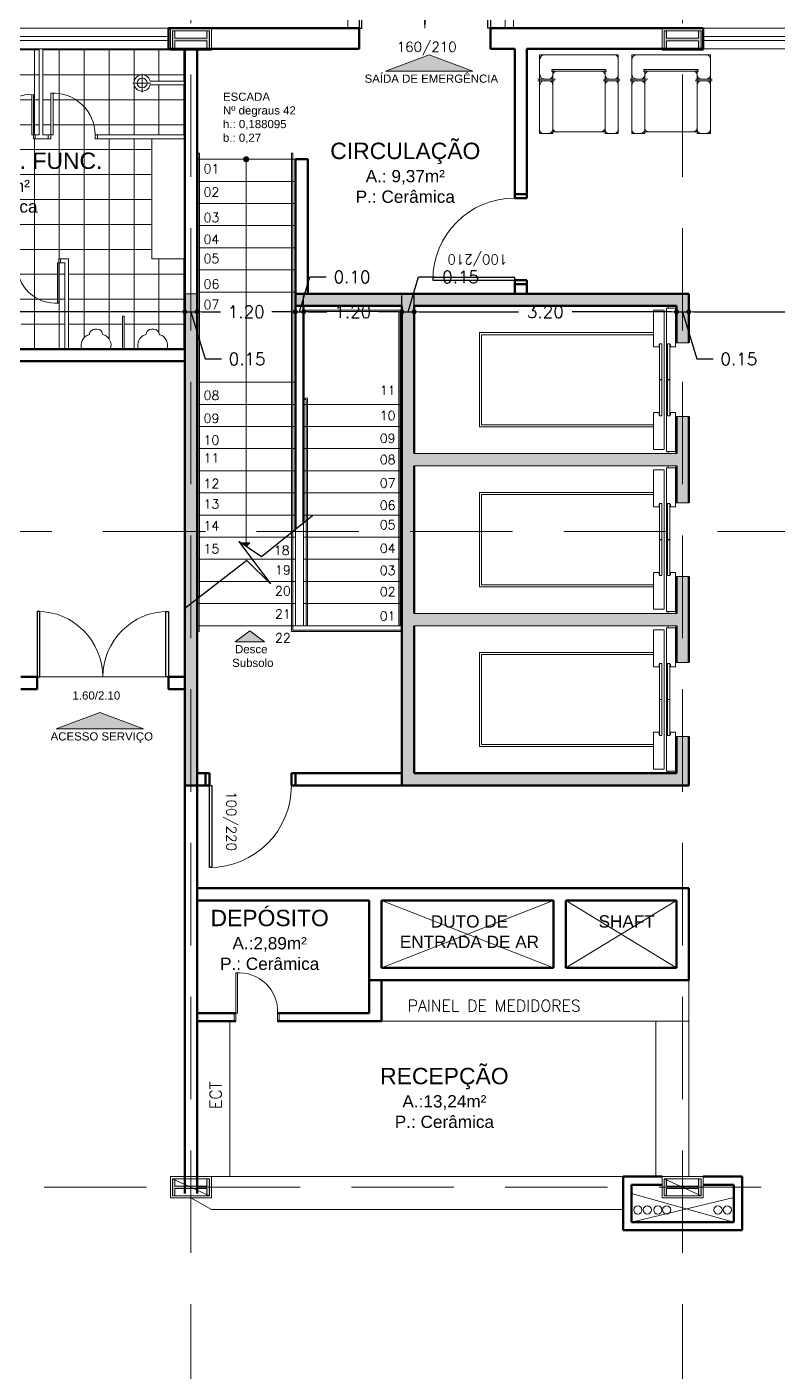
# Model space of a CAD drawing. Header units: millimetres. Extents: x 873 to 1072, y 159 to 369.
# Drawn here: x 937.28 to 946.45, y 314.07 to 330.48 of the extents above; entities that cross this region are included whole.
import ezdxf

# ---------------------------------------------------------------- set-up
doc = ezdxf.new("R2010")
doc.units = ezdxf.units.MM
doc.header["$LTSCALE"] = 10
doc.header["$PDMODE"] = 34
doc.linetypes.add('DASHDOT', pattern=[25.4, 12.7, -6.35, 0, -6.35])
doc.linetypes.add('DASHED2', pattern=[0.375, 0.25, -0.125])
doc.layers.get('0').update_dxf_attribs({"color": 90})
for name, color, linetype, lineweight in [('cinza 03', 252, 'Continuous', 13), ('COR1', 90, 'Continuous', 13), ('COR2', 90, 'Continuous', 9), ('COTA', 90, 'Continuous', 9), ('DIMS', 90, 'Continuous', 9), ('GESSO', 50, 'Continuous', 50), ('HID', 16, 'Continuous', 20), ('LIFTELE', 16, 'Continuous', 20), ('linha estutura', 252, 'Continuous', 13), ('MOB', 90, 'Continuous', 13), ('PAREDES', 50, 'Continuous', 50), ('PAREDES 2', 50, 'Continuous', 50), ('Pilares', 16, 'Continuous', 20), ('pn 02', 16, 'Continuous', 20), ('PN-01', 90, 'Continuous', 13), ('PN-03', 180, 'Continuous', 30), ('texto', 16, 'Continuous', 20), ('WALLS', 90, 'Continuous', 15)]:
    doc.layers.add(name, color=color, linetype=linetype, lineweight=lineweight)
doc.styles.get("Standard").update_dxf_attribs({"font": 'simplex.shx'})
doc.dimstyles.new('1-100', dxfattribs={"dimtxt": 0.15, "dimasz": 0.06, "dimexe": 0.2, "dimexo": 0.1, "dimgap": 0.1, "dimtad": 0, "dimzin": 0, "dimdsep": 46, "dimtxsty": 'Standard', "dimblk": 'DOT', "dimcen": 0.09, "dimclrd": 90, "dimclre": 90, "dimclrt": 16, "dimadec": 0, "dimazin": 0, "dimtfac": 1, "dimtofl": 0, "dimtmove": 0, "dimatfit": 3, "dimldrblk": 'DOT', "dimfxl": 0, "dimtolj": 1, "dimtzin": 0, "dimarcsym": 0})

# ---------------------------------------------------------------- blocks, each defined once
blk = doc.blocks.new('LIFTPLAN')
at = {"layer": 'LIFTELE', "color": 7, "linetype": 'Continuous'}
for p, q in [((-575, 0), (-575, 2125)), ((-575, 2125), (575, 2125)), ((-550, 0), (-550, 2100)), ((-550, 2100), (550, 2100)), ((550, 0), (550, 2100)), ((575, 0), (575, 2125)), ((-850, 0), (-400, 0)), ((-850, -130), (-850, 0)), ((-400, 0), (-400, -69)), ((400, 0), (850, 0)), ((400, -69), (400, 0)), ((850, 0), (850, -130)), ((875, -160), (-875, -160)), ((-875, -160), (-875, -269)), ((850, -130), (-850, -130)), ((-2, -75), (-439, -75)), ((-439, -75), (-439, -100)), ((-439, -100), (-2, -100)), ((-400, -69), (-432, -69)), ((-2, -100), (-2, -75)), ((2, -75), (439, -75)), ((2, -100), (2, -75)), ((439, -100), (2, -100)), ((432, -69), (400, -69)), ((439, -75), (439, -100)), ((875, -269), (875, -160)), ((-875, -180), (-900, -180)), ((-875, -269), (-400, -269)), ((-439, -170), (-2, -170)), ((-439, -200), (-439, -170)), ((-2, -200), (-439, -200)), ((-400, -206), (-432, -206)), ((-400, -269), (-400, -206)), ((-2, -170), (-2, -200)), ((439, -170), (2, -170)), ((2, -170), (2, -200)), ((2, -200), (439, -200)), ((400, -206), (400, -269)), ((432, -206), (400, -206)), ((400, -269), (875, -269)), ((439, -200), (439, -170)), ((900, -180), (875, -180))]:
    blk.add_line(p, q, dxfattribs=at)
blk = doc.blocks.new('MI')
at = {"layer": 'HID'}
blk.add_line((0, -0.172), (0, 0.172), dxfattribs=at)
for centre, radius, start, end in [((0.048, 0.049), 0.133, 17.8058, 111.0126), ((0.188, 0.094), 0.0154, 197.8058, 262.5009), ((0.178, 0.015), 0.0644, 358.8241, 82.5009), ((0.892, 0), 0.65, 178.8241, 181.1759), ((0.048, -0.049), 0.133, 248.9874, 342.1942), ((0.188, -0.094), 0.0154, 97.4991, 162.1942), ((0.178, -0.015), 0.0644, 277.4991, 1.1759)]:
    blk.add_arc(centre, radius, start, end, dxfattribs=at)
blk = doc.blocks.new('pilar')
at = {"layer": 'Pilares'}
blk.add_hatch(color=256, dxfattribs=at).paths.add_polyline_path([(-0.225, -0.025), (-0.225, -0.235), (-0.195, -0.235), (-0.195, -0.145), (0.195, -0.145), (0.195, -0.235), (0.225, -0.235), (0.225, -0.025), (0.195, -0.025), (0.195, -0.115), (-0.195, -0.115), (-0.195, -0.025)])
for p, q in [((-0.25, 0), (0.25, 0)), ((0.25, 0), (0.25, -0.26)), ((-0.25, 0), (-0.25, -0.26)), ((-0.225, -0.025), (0.225, -0.025)), ((-0.25, -0.26), (0.25, -0.26)), ((-0.225, -0.235), (0.225, -0.235))]:
    blk.add_line(p, q, dxfattribs=at)
at = {"layer": 'Pilares', "linetype": 'Continuous'}
for p, q in [((-0.195, -0.115), (-0.195, -0.025)), ((-0.195, -0.115), (0.195, -0.115)), ((-0.195, -0.235), (-0.195, -0.145)), ((-0.195, -0.145), (0.195, -0.145)), ((0.195, -0.115), (0.195, -0.025)), ((0.195, -0.235), (0.195, -0.145))]:
    blk.add_line(p, q, dxfattribs=at)
for points in [[(-0.195, -0.025), (-0.225, -0.025), (-0.225, -0.235), (-0.195, -0.235)], [(0.195, -0.235), (0.225, -0.235), (0.225, -0.025), (0.195, -0.025)]]:
    blk.add_lwpolyline(points, dxfattribs=at)
blk = doc.blocks.new('chuveiro')
at = {"layer": 'COR1'}
for p, q in [((0.52, 0.088), (0.52, -0.136)), ((0.416, -0.024), (0.632, -0.024))]:
    blk.add_line(p, q, dxfattribs=at)
blk.add_circle((0.52, -0.024), 0.06, dxfattribs=at)
at = {"layer": 'COR2', "linetype": 'ByBlock'}
for p, q in [((0.423, 0), (0, 0)), ((0, 0), (0, -0.048)), ((0.423, -0.048), (0, -0.048))]:
    blk.add_line(p, q, dxfattribs=at)
blk.add_arc((0.52, -0.024), 0.1, 193.8865, 166.1135, dxfattribs=at)
blk = doc.blocks.new('sofa1l')
at = {"layer": 'COR1'}
for p, q in [((-0.339, 0.74), (0.341, 0.74)), ((-0.336, 0.76), (0.333, 0.76)), ((-0.32, -0.02), (-0.32, 0.76)), ((0.32, 0.76), (0.32, -0.02)), ((-0.5, 0.644), (-0.288, 0.644)), ((-0.5, 0.624), (-0.298, 0.624)), ((0.295, 0.624), (0.5, 0.624)), ((0.302, 0.644), (0.5, 0.644))]:
    blk.add_line(p, q, dxfattribs=at)
for centre, start, end in [((-0.424, 0.89), 90, 180), ((0.43, 0.89), 360, 90), ((-0.425, 0.696), 180, 270), ((-0.37, 0.694), 270, 360), ((-0.27, 0.69), 90, 180), ((0.27, 0.69), 360, 90), ((0.37, 0.694), 180, 270), ((0.43, 0.694), 270, 360), ((-0.425, 0.576), 90, 180), ((-0.37, 0.574), 360, 90), ((0.37, 0.574), 90, 180), ((0.43, 0.574), 360, 90), ((-0.43, 0.03), 180, 270), ((-0.37, 0.03), 270, 360), ((-0.27, 0.05), 180, 270), ((0.27, 0.05), 270, 360), ((0.37, 0.03), 180, 270), ((0.43, 0.03), 270, 360)]:
    blk.add_arc(centre, 0.05, start, end, dxfattribs=at)
at = {"layer": 'COR2'}
for p, q in [((-0.48, 0.94), (0.48, 0.94)), ((-0.48, -0.02), (-0.48, 0.94)), ((0.48, 0.94), (0.48, -0.02)), ((0.32, 0), (-0.32, 0)), ((-0.32, -0.02), (-0.48, -0.02)), ((0.48, -0.02), (0.32, -0.02))]:
    blk.add_line(p, q, dxfattribs=at)
blk = doc.blocks.new('_DOT')
at = {"color": 0, "linetype": 'ByBlock'}
blk.add_line((-0.5, 0), (-1, 0), dxfattribs=at)
at = {"color": 0, "linetype": 'ByBlock', "const_width": 0.5}
blk.add_lwpolyline([(-0.25, 0, 1), (0.25, 0, 1)], format="xyb", close=True, dxfattribs=at)
blk = doc.blocks.new('*D67')
at = {"layer": 'COTA', "color": 90, "lineweight": -2}
for p, q in [((934.33, 327.063), (934.33, 327.206)), ((934.39, 327.006), (936.439, 327.006)), ((939.145, 327.006), (937.096, 327.006)), ((939.205, 326.977), (939.205, 326.806))]:
    blk.add_line(p, q, dxfattribs=at)
at = {"layer": 'Defpoints', "color": 0}
for p in [(939.205, 327.077), (934.33, 326.963), (939.205, 327.006)]:
    blk.add_point(p, dxfattribs=at)
at = {"layer": 'COTA', "color": 90, "lineweight": -2, "xscale": 0.06, "yscale": 0.06, "zscale": 0.06, "rotation": 180}
blk.add_blockref('_DOT', (934.33, 327.006), dxfattribs=at)
at = {"layer": 'COTA', "color": 90, "lineweight": -2, "xscale": 0.06, "yscale": 0.06, "zscale": 0.06}
blk.add_blockref('_DOT', (939.205, 327.006), dxfattribs=at)
at = {"layer": 'COTA', "color": 16, "insert": (936.767, 327.006), "char_height": 0.15, "attachment_point": 5}
blk.add_mtext('\\A1;4.87', dxfattribs=at)
blk = doc.blocks.new('*D68')
at = {"layer": 'COTA', "color": 90, "lineweight": -2}
for p, q in [((939.355, 327.127), (939.355, 326.806)), ((939.145, 327.006), (939.085, 327.006)), ((939.205, 327.006), (939.355, 327.006)), ((939.205, 326.977), (939.205, 326.806)), ((939.28, 327.006), (939.452, 326.431)), ((939.415, 327.006), (939.475, 327.006)), ((939.452, 326.431), (939.652, 326.431))]:
    blk.add_line(p, q, dxfattribs=at)
at = {"layer": 'Defpoints', "color": 0}
for p in [(939.355, 327.227), (939.205, 327.077), (939.355, 327.006)]:
    blk.add_point(p, dxfattribs=at)
at = {"layer": 'COTA', "color": 90, "lineweight": -2, "xscale": 0.06, "yscale": 0.06, "zscale": 0.06}
blk.add_blockref('_DOT', (939.205, 327.006), dxfattribs=at)
at = {"layer": 'COTA', "color": 90, "lineweight": -2, "xscale": 0.06, "yscale": 0.06, "zscale": 0.06, "rotation": 180}
blk.add_blockref('_DOT', (939.355, 327.006), dxfattribs=at)
at = {"layer": 'COTA', "color": 16, "insert": (939.966, 326.431), "char_height": 0.15, "attachment_point": 5}
blk.add_mtext('\\A1;0.15', dxfattribs=at)
blk = doc.blocks.new('*D69')
at = {"layer": 'COTA', "color": 90, "lineweight": -2}
for p, q in [((940.555, 326.925), (940.555, 327.206)), ((939.355, 327.127), (939.355, 326.806)), ((939.415, 327.006), (939.64, 327.006)), ((940.495, 327.006), (940.269, 327.006))]:
    blk.add_line(p, q, dxfattribs=at)
at = {"layer": 'Defpoints', "color": 0}
for p in [(939.355, 327.227), (940.555, 327.006), (940.555, 326.825)]:
    blk.add_point(p, dxfattribs=at)
at = {"layer": 'COTA', "color": 90, "lineweight": -2, "xscale": 0.06, "yscale": 0.06, "zscale": 0.06, "rotation": 180}
blk.add_blockref('_DOT', (939.355, 327.006), dxfattribs=at)
at = {"layer": 'COTA', "color": 90, "lineweight": -2, "xscale": 0.06, "yscale": 0.06, "zscale": 0.06}
blk.add_blockref('_DOT', (940.555, 327.006), dxfattribs=at)
at = {"layer": 'COTA', "color": 16, "insert": (939.955, 327.006), "char_height": 0.15, "attachment_point": 5}
blk.add_mtext('\\A1;1.20', dxfattribs=at)
blk = doc.blocks.new('*D70')
at = {"layer": 'COTA', "color": 90, "lineweight": -2}
for p, q in [((940.605, 327.006), (940.732, 327.431)), ((940.732, 327.431), (940.932, 327.431)), ((940.555, 326.925), (940.555, 327.206)), ((940.655, 326.925), (940.655, 327.206)), ((940.495, 327.006), (940.435, 327.006)), ((940.555, 327.006), (940.655, 327.006)), ((940.715, 327.006), (940.775, 327.006))]:
    blk.add_line(p, q, dxfattribs=at)
at = {"layer": 'Defpoints', "color": 0}
for p in [(940.655, 327.006), (940.555, 326.825), (940.655, 326.825)]:
    blk.add_point(p, dxfattribs=at)
at = {"layer": 'COTA', "color": 90, "lineweight": -2, "xscale": 0.06, "yscale": 0.06, "zscale": 0.06}
blk.add_blockref('_DOT', (940.555, 327.006), dxfattribs=at)
at = {"layer": 'COTA', "color": 90, "lineweight": -2, "xscale": 0.06, "yscale": 0.06, "zscale": 0.06, "rotation": 180}
blk.add_blockref('_DOT', (940.655, 327.006), dxfattribs=at)
at = {"layer": 'COTA', "color": 16, "insert": (941.246, 327.431), "char_height": 0.15, "attachment_point": 5}
blk.add_mtext('\\A1;0.10', dxfattribs=at)
blk = doc.blocks.new('*D71')
at = {"layer": 'COTA', "color": 90, "lineweight": -2}
for p, q in [((940.655, 326.925), (940.655, 327.206)), ((941.855, 326.925), (941.855, 327.206)), ((940.715, 327.006), (940.94, 327.006)), ((941.795, 327.006), (941.569, 327.006))]:
    blk.add_line(p, q, dxfattribs=at)
at = {"layer": 'Defpoints', "color": 0}
for p in [(941.855, 327.006), (940.655, 326.825), (941.855, 326.825)]:
    blk.add_point(p, dxfattribs=at)
at = {"layer": 'COTA', "color": 90, "lineweight": -2, "xscale": 0.06, "yscale": 0.06, "zscale": 0.06, "rotation": 180}
blk.add_blockref('_DOT', (940.655, 327.006), dxfattribs=at)
at = {"layer": 'COTA', "color": 90, "lineweight": -2, "xscale": 0.06, "yscale": 0.06, "zscale": 0.06}
blk.add_blockref('_DOT', (941.855, 327.006), dxfattribs=at)
at = {"layer": 'COTA', "color": 16, "insert": (941.255, 327.006), "char_height": 0.15, "attachment_point": 5}
blk.add_mtext('\\A1;1.20', dxfattribs=at)
blk = doc.blocks.new('*D72')
at = {"layer": 'COTA', "color": 90, "lineweight": -2}
for p, q in [((941.93, 327.006), (942.057, 327.431)), ((942.057, 327.431), (942.257, 327.431)), ((941.855, 326.925), (941.855, 327.206)), ((942.005, 326.925), (942.005, 327.206)), ((941.795, 327.006), (941.735, 327.006)), ((941.855, 327.006), (942.005, 327.006)), ((942.065, 327.006), (942.125, 327.006))]:
    blk.add_line(p, q, dxfattribs=at)
at = {"layer": 'Defpoints', "color": 0}
for p in [(942.005, 327.006), (941.855, 326.825), (942.005, 326.825)]:
    blk.add_point(p, dxfattribs=at)
at = {"layer": 'COTA', "color": 90, "lineweight": -2, "xscale": 0.06, "yscale": 0.06, "zscale": 0.06}
blk.add_blockref('_DOT', (941.855, 327.006), dxfattribs=at)
at = {"layer": 'COTA', "color": 90, "lineweight": -2, "xscale": 0.06, "yscale": 0.06, "zscale": 0.06, "rotation": 180}
blk.add_blockref('_DOT', (942.005, 327.006), dxfattribs=at)
at = {"layer": 'COTA', "color": 16, "insert": (942.571, 327.431), "char_height": 0.15, "attachment_point": 5}
blk.add_mtext('\\A1;0.15', dxfattribs=at)
blk = doc.blocks.new('*D73')
at = {"layer": 'COTA', "color": 90, "lineweight": -2}
for p, q in [((942.005, 326.925), (942.005, 327.206)), ((942.065, 327.006), (943.276, 327.006)), ((945.145, 327.006), (943.933, 327.006)), ((945.205, 326.977), (945.205, 326.806))]:
    blk.add_line(p, q, dxfattribs=at)
at = {"layer": 'Defpoints', "color": 0}
for p in [(945.205, 327.077), (945.205, 327.006), (942.005, 326.825)]:
    blk.add_point(p, dxfattribs=at)
at = {"layer": 'COTA', "color": 90, "lineweight": -2, "xscale": 0.06, "yscale": 0.06, "zscale": 0.06, "rotation": 180}
blk.add_blockref('_DOT', (942.005, 327.006), dxfattribs=at)
at = {"layer": 'COTA', "color": 90, "lineweight": -2, "xscale": 0.06, "yscale": 0.06, "zscale": 0.06}
blk.add_blockref('_DOT', (945.205, 327.006), dxfattribs=at)
at = {"layer": 'COTA', "color": 16, "insert": (943.605, 327.006), "char_height": 0.15, "attachment_point": 5}
blk.add_mtext('\\A1;3.20', dxfattribs=at)
blk = doc.blocks.new('*D74')
at = {"layer": 'COTA', "color": 90, "lineweight": -2}
for p, q in [((945.145, 327.006), (945.085, 327.006)), ((945.205, 327.006), (945.355, 327.006)), ((945.205, 326.977), (945.205, 326.806)), ((945.28, 327.006), (945.452, 326.431)), ((945.355, 326.977), (945.355, 326.806)), ((945.415, 327.006), (945.475, 327.006)), ((945.452, 326.431), (945.652, 326.431))]:
    blk.add_line(p, q, dxfattribs=at)
at = {"layer": 'Defpoints', "color": 0}
for p in [(945.205, 327.077), (945.355, 327.077), (945.355, 327.006)]:
    blk.add_point(p, dxfattribs=at)
at = {"layer": 'COTA', "color": 90, "lineweight": -2, "xscale": 0.06, "yscale": 0.06, "zscale": 0.06}
blk.add_blockref('_DOT', (945.205, 327.006), dxfattribs=at)
at = {"layer": 'COTA', "color": 90, "lineweight": -2, "xscale": 0.06, "yscale": 0.06, "zscale": 0.06, "rotation": 180}
blk.add_blockref('_DOT', (945.355, 327.006), dxfattribs=at)
at = {"layer": 'COTA', "color": 16, "insert": (945.966, 326.431), "char_height": 0.15, "attachment_point": 5}
blk.add_mtext('\\A1;0.15', dxfattribs=at)
blk = doc.blocks.new('*D75')
at = {"layer": 'COTA', "color": 90, "lineweight": -2}
for p, q in [((945.355, 326.977), (945.355, 326.806)), ((945.415, 327.006), (946.639, 327.006)), ((948.485, 327.006), (947.26, 327.006)), ((948.545, 326.977), (948.545, 326.806))]:
    blk.add_line(p, q, dxfattribs=at)
at = {"layer": 'Defpoints', "color": 0}
for p in [(945.355, 327.077), (948.545, 327.077), (948.545, 327.006)]:
    blk.add_point(p, dxfattribs=at)
at = {"layer": 'COTA', "color": 90, "lineweight": -2, "xscale": 0.06, "yscale": 0.06, "zscale": 0.06, "rotation": 180}
blk.add_blockref('_DOT', (945.355, 327.006), dxfattribs=at)
at = {"layer": 'COTA', "color": 90, "lineweight": -2, "xscale": 0.06, "yscale": 0.06, "zscale": 0.06}
blk.add_blockref('_DOT', (948.545, 327.006), dxfattribs=at)
at = {"layer": 'COTA', "color": 16, "insert": (946.95, 327.006), "char_height": 0.15, "attachment_point": 5}
blk.add_mtext('\\A1;3.19', dxfattribs=at)

msp = doc.modelspace()

# ---------------------------------------------------------------- hatches: boundary and pattern name
at = {"layer": 'cinza 03'}
h = msp.add_hatch(dxfattribs=at)
h.set_pattern_fill('_USER', color=256, scale=0.304, style=0, double=1, pattern_type=0)
h.set_pattern_definition([(0, (934.3296, 326.55163), (0, 0.304), []), (90, (934.3296, 326.55163), (-0.304, 2e-17), [])])
h.paths.add_polyline_path([(935.665, 327.914), (935.715, 327.914), (935.715, 327.652), (936.115, 327.652), (936.135, 327.652), (936.135, 327.602, 0.440458), (936.625, 327.111), (936.625, 327.602), (936.645, 327.602), (936.645, 327.652), (936.665, 327.652), (936.825, 327.652), (937.14, 327.652), (937.16, 327.652), (937.16, 327.602, 0.440458), (937.65, 327.111), (937.65, 327.602), (937.67, 327.602), (937.67, 327.652), (937.69, 327.652), (937.785, 327.652), (937.785, 326.552), (937.951, 326.552, -0.430703), (938.034, 326.725, 0.290031), (938.045, 326.738, -0.382247), (938.11, 326.794, 0.010262), (938.137, 326.794, -0.382247), (938.202, 326.738, 0.290031), (938.212, 326.725, -0.430703), (938.296, 326.552), (938.445, 326.552), (938.445, 326.952), (938.465, 326.952), (938.465, 326.552), (938.641, 326.552, -0.430703), (938.724, 326.725, 0.290031), (938.735, 326.738, -0.382247), (938.8, 326.794, 0.010262), (938.827, 326.794, -0.382247), (938.892, 326.738, 0.290031), (938.902, 326.725, -0.430703), (938.986, 326.552), (939.205, 326.552), (939.205, 327.077), (939.205, 327.652), (938.805, 327.652), (938.805, 329.114), (938.14, 329.114), (938.11, 329.114), (938.11, 329.164, 0.414214), (937.6, 329.674), (937.6, 329.164), (937.57, 329.164), (937.57, 329.114), (937.54, 329.114), (937.38, 329.114), (937.36, 329.114), (937.36, 329.164), (937.34, 329.164), (937.34, 329.655, 0.440458), (936.85, 329.164), (936.85, 329.114), (936.83, 329.114), (936.38, 329.114), (936.38, 329.714), (934.33, 329.714), (934.33, 327.686, -0.405453), (935.329, 326.716), (935.33, 326.716), (935.33, 326.686), (934.33, 326.686), (934.33, 326.552), (935.665, 326.552), (935.665, 327.652)])
h.paths.add_polyline_path([(934.33, 327.686), (934.33, 326.716), (935.329, 326.716, 0.405453)], flags=16)
h.paths.add_polyline_path([(936.135, 327.602), (936.115, 327.602), (935.715, 327.602), (935.715, 326.552), (935.964, 326.552), (935.964, 326.562), (935.969, 326.562), (935.969, 326.612), (935.902, 326.612, -0.414214), (935.832, 326.682, -0.079608), (935.849, 326.977, -0.327728), (935.943, 327.075, -0.051673), (936.008, 327.082, -0.051673), (936.072, 327.075, -0.327728), (936.166, 326.977, -0.079608), (936.182, 326.681, -0.414214), (936.112, 326.611), (936.044, 326.612), (936.044, 326.562), (936.049, 326.562), (936.049, 326.552), (936.69, 326.552), (936.69, 327.602), (936.665, 327.602), (936.645, 327.602), (936.645, 327.113, -0.453254)], flags=16)
h.paths.add_polyline_path([(937.16, 327.602), (937.14, 327.602), (936.74, 327.602), (936.74, 326.552), (936.989, 326.552), (936.989, 326.562), (936.994, 326.562), (936.994, 326.612), (936.927, 326.612, -0.414214), (936.857, 326.682, -0.079608), (936.874, 326.977, -0.327728), (936.968, 327.075, -0.051673), (937.033, 327.082, -0.051673), (937.097, 327.075, -0.327728), (937.191, 326.977, -0.079608), (937.207, 326.681, -0.414214), (937.137, 326.611), (937.069, 326.612), (937.069, 326.562), (937.074, 326.562), (937.074, 326.552), (937.74, 326.552), (937.74, 327.602), (937.69, 327.602), (937.67, 327.602), (937.67, 327.113, -0.453254)], flags=16)
h.paths.add_polyline_path([(938.782, 329.821), (939.205, 329.821), (939.205, 330.197), (939.03, 330.197), (939.03, 330.214), (939.005, 330.214), (937.475, 330.214), (937.475, 329.164), (937.54, 329.164), (937.57, 329.164), (937.57, 329.673, -0.43156), (938.11, 329.164), (938.14, 329.164), (939.205, 329.164), (939.205, 329.773), (938.782, 329.773, -8.211554)])
h.paths.add_polyline_path([(937.43, 330.214), (936.764, 330.214), (936.764, 330.204), (936.759, 330.204), (936.759, 330.154), (936.827, 330.154, -0.414214), (936.897, 330.085, -0.079608), (936.881, 329.789, -0.327728), (936.787, 329.691, -0.051673), (936.723, 329.684, -0.051673), (936.658, 329.691, -0.327728), (936.564, 329.788, -0.079608), (936.547, 330.084, -0.414214), (936.617, 330.154), (936.684, 330.154), (936.684, 330.204), (936.679, 330.204), (936.679, 330.214), (936.43, 330.214), (936.43, 329.164), (936.83, 329.164), (936.85, 329.164, -0.453254), (937.36, 329.653), (937.36, 329.164), (937.38, 329.164), (937.43, 329.164)])
h.paths.add_polyline_path([(935.374, 328.999), (938.231, 328.999), (938.231, 328.074), (935.374, 328.074)], flags=24)
h.paths.add_polyline_path([(934.352, 326.808), (935.174, 326.808), (935.174, 327.083), (934.352, 327.083)], flags=8)
h = msp.add_hatch(color=256, dxfattribs=at)
h.paths.add_polyline_path([(939.355, 327.077), (939.355, 327.227), (939.28, 327.227), (939.28, 324.327), (939.355, 324.327)])
h.paths.add_polyline_path([(939.355, 324.327), (939.28, 324.327), (939.28, 323.443), (939.355, 323.501)])
h.paths.add_polyline_path([(939.28, 321.227), (939.355, 321.227), (939.355, 323.501), (939.28, 323.443)])
h.paths.add_polyline_path([(939.205, 322.402), (939.205, 321.227), (939.28, 321.227), (939.28, 323.443), (939.205, 323.385)])
h.paths.add_polyline_path([(939.205, 323.385), (939.28, 323.443), (939.28, 324.327), (939.205, 324.327)])
h.paths.add_polyline_path([(939.205, 324.327), (939.28, 324.327), (939.28, 327.227), (939.205, 327.227)])
h = msp.add_hatch(color=256, dxfattribs=at)
h.paths.add_polyline_path([(945.28, 327.227), (941.029, 327.227), (941.029, 327.077), (941.855, 327.077), (941.855, 324.327), (942.005, 324.327), (942.005, 325.127), (945.205, 325.127), (945.205, 324.677), (945.28, 324.677), (945.28, 325.727), (945.205, 325.727), (945.205, 325.277), (942.005, 325.277), (942.005, 327.077), (945.205, 327.077), (945.205, 326.627), (945.28, 326.627)])
h.paths.add_polyline_path([(941.029, 327.227), (940.555, 327.227), (940.555, 327.077), (941.029, 327.077)])
h.paths.add_polyline_path([(942.005, 324.327), (941.855, 324.327), (941.855, 321.227), (945.28, 321.227), (945.28, 321.827), (945.205, 321.827), (945.205, 321.377), (942.005, 321.377), (942.005, 323.177), (945.205, 323.177), (945.205, 322.727), (945.28, 322.727), (945.28, 323.777), (945.205, 323.777), (945.205, 323.327), (942.005, 323.327)])
h.paths.add_polyline_path([(945.355, 321.827), (945.28, 321.827), (945.28, 321.227), (945.355, 321.227)])
h.paths.add_polyline_path([(945.355, 323.777), (945.28, 323.777), (945.28, 322.727), (945.355, 322.727)])
h.paths.add_polyline_path([(945.355, 325.727), (945.28, 325.727), (945.28, 324.677), (945.355, 324.677)])
h.paths.add_polyline_path([(945.355, 327.227), (945.28, 327.227), (945.28, 326.627), (945.355, 326.627)])
at = {"layer": 'Pilares'}
for points in [[(939.055, 316.432), (939.055, 316.222), (939.085, 316.222), (939.085, 316.312), (939.475, 316.312), (939.475, 316.222), (939.505, 316.222), (939.505, 316.432), (939.475, 316.432), (939.475, 316.342), (939.085, 316.342), (939.085, 316.432)], [(945.055, 316.432), (945.055, 316.222), (945.085, 316.222), (945.085, 316.312), (945.475, 316.312), (945.475, 316.222), (945.505, 316.222), (945.505, 316.432), (945.475, 316.432), (945.475, 316.342), (945.085, 316.342), (945.085, 316.432)]]:
    msp.add_hatch(color=256, dxfattribs=at).paths.add_polyline_path(points)
at = {"layer": 'PN-01'}
for points in [[(942.188, 330.141), (941.656, 329.943), (942.721, 329.943)], [(939.955, 324.144), (940, 324.19), (939.909, 324.19)], [(939.998, 323.113), (939.821, 322.982), (940.176, 322.982)], [(938.167, 322.118), (937.635, 321.921), (938.7, 321.921)]]:
    msp.add_hatch(color=256, dxfattribs=at).paths.add_polyline_path(points)

# ---------------------------------------------------------------- linework, layer by layer
at = {"layer": 'cinza 03'}
for p, q in [((941.193, 330.464), (941.193, 331.664)), ((939.355, 327.227), (939.205, 327.227)), ((940.23, 323.717), (940.223, 323.717)), ((939.005, 322.552), (937.405, 322.552)), ((941.605, 319.827), (943.705, 319.002)), ((943.705, 319.827), (941.605, 319.002)), ((943.855, 319.827), (945.205, 319.002)), ((943.855, 319.002), (945.205, 319.827)), ((945.355, 318.352), (945.355, 318.852)), ((945.905, 315.902), (944.655, 316.252)), ((944.655, 315.902), (945.905, 316.202))]:
    msp.add_line(p, q, dxfattribs=at)
msp.add_lwpolyline([(939.205, 327.652), (938.805, 327.652), (938.805, 329.114), (939.205, 329.114)], close=True, dxfattribs=at)
for centre in [(944.734, 316.051), (944.849, 316.051), (944.978, 316.051), (945.086, 316.051), (945.711, 316.051), (945.825, 316.051)]:
    msp.add_circle(centre, 0.05, dxfattribs=at)
for centre, radius, start, end in [((941.334, 330.464), 0.8, 0, 90), ((942.934, 330.464), 0.8, 90, 180), ((937.6, 329.164), 0.51, 360, 93.3723), ((943.231, 327.393), 1, 90, 180), ((937.629, 327.581), 0.47, 177.4322, 274.9626), ((937.405, 322.552), 0.8, 0, 90), ((939.005, 322.552), 0.8, 90, 180), ((939.506, 321.227), 1, 270, 0), ((939.868, 318.473), 0.47, 357.4322, 94.9626)]:
    msp.add_arc(centre, radius, start, end, dxfattribs=at)
at = {"layer": 'GESSO'}
msp.add_line((939.005, 330.214), (939.055, 330.214), dxfattribs=at)
at = {"layer": 'linha estutura', "linetype": 'DASHED2', "ltscale": 0.5}
for p, q in [((939.28, 302.402), (939.28, 331.556)), ((945.28, 302.402), (945.28, 331.556)), ((904.456, 324.327), (989.796, 324.327)), ((907.49, 316.327), (990.814, 316.327))]:
    msp.add_line(p, q, dxfattribs=at)
at = {"layer": 'MOB'}
for p, q in [((945.355, 318.852), (945.355, 316.457)), ((939.755, 318.352), (939.755, 316.457)), ((941.605, 318.352), (945.355, 318.352)), ((944.955, 318.352), (944.955, 316.457)), ((939.53, 316.457), (944.555, 316.457)), ((939.53, 316.057), (939.28, 316.197)), ((939.53, 316.057), (944.555, 316.057))]:
    msp.add_line(p, q, dxfattribs=at)
at = {"layer": 'PAREDES'}
for p, q in [((943.231, 328.443), (943.381, 328.443)), ((943.231, 328.393), (943.381, 328.393)), ((943.231, 328.393), (943.381, 328.393)), ((943.231, 328.393), (943.381, 328.393)), ((943.231, 327.393), (943.381, 327.393)), ((943.231, 327.393), (943.381, 327.393)), ((943.231, 327.343), (943.381, 327.343)), ((939.506, 321.377), (939.355, 321.377)), ((939.456, 321.227), (939.456, 321.377)), ((939.506, 321.227), (939.506, 321.377)), ((939.506, 321.227), (939.506, 321.377)), ((940.506, 321.227), (940.506, 321.377)), ((940.506, 321.227), (940.506, 321.377)), ((940.506, 321.227), (940.506, 321.377)), ((941.855, 321.377), (940.506, 321.377)), ((940.556, 321.227), (940.556, 321.377)), ((939.506, 321.227), (939.205, 321.227)), ((941.855, 321.227), (940.506, 321.227))]:
    msp.add_line(p, q, dxfattribs=at)
at = {"layer": 'PAREDES', "linetype": 'Continuous'}
for p, q in [((941.855, 327.077), (941.855, 321.227)), ((942.005, 327.077), (942.005, 325.277)), ((942.005, 325.127), (942.005, 323.327)), ((942.005, 323.177), (942.005, 321.377))]:
    msp.add_line(p, q, dxfattribs=at)
at = {"layer": 'PAREDES 2'}
for p, q in [((941.334, 330.464), (939.005, 330.464)), ((939.005, 330.214), (939.005, 330.464)), ((941.334, 330.464), (941.334, 330.214)), ((945.53, 330.464), (942.934, 330.464)), ((942.934, 330.464), (942.934, 330.214)), ((945.53, 330.464), (945.53, 330.214)), ((941.334, 330.214), (939.005, 330.214)), ((939.205, 330.214), (939.205, 322.552)), ((939.355, 330.214), (939.355, 327.077)), ((943.231, 330.214), (942.934, 330.214)), ((943.231, 328.393), (943.231, 330.214)), ((945.53, 330.214), (943.381, 330.214)), ((943.381, 328.393), (943.381, 330.214)), ((940.555, 324.35), (940.555, 328.867)), ((940.555, 328.867), (940.705, 328.867)), ((940.705, 327.227), (940.705, 328.867)), ((943.231, 327.227), (943.231, 327.393)), ((943.381, 327.227), (943.381, 327.393)), ((945.355, 327.227), (940.555, 327.227)), ((945.355, 327.227), (945.355, 326.627)), ((939.205, 322.402), (939.205, 327.077)), ((939.355, 319.002), (939.355, 327.077)), ((939.355, 327.077), (939.355, 316.252)), ((941.855, 327.077), (940.555, 327.077)), ((940.655, 324.43), (940.655, 327.077)), ((945.205, 327.077), (942.005, 327.077)), ((945.205, 327.077), (945.205, 326.627)), ((939.205, 326.552), (934.33, 326.552)), ((939.205, 326.402), (934.18, 326.402)), ((945.205, 325.727), (945.205, 325.277)), ((945.355, 325.727), (945.355, 324.677)), ((945.205, 325.127), (945.205, 324.677)), ((945.205, 323.777), (945.205, 323.327)), ((945.355, 323.777), (945.355, 322.727)), ((945.205, 323.177), (945.205, 322.727)), ((937.205, 322.552), (937.405, 322.552)), ((937.405, 322.552), (937.405, 322.402)), ((939.005, 322.552), (939.005, 322.402)), ((939.005, 322.552), (939.205, 322.552)), ((937.205, 322.402), (937.405, 322.402)), ((939.005, 322.402), (939.205, 322.402)), ((939.205, 319.002), (939.205, 322.402)), ((939.205, 322.402), (939.205, 318.852)), ((945.205, 321.827), (945.205, 321.377)), ((945.355, 321.827), (945.355, 321.227)), ((942.005, 321.377), (945.205, 321.377)), ((941.855, 321.227), (945.355, 321.227)), ((939.355, 319.977), (945.355, 319.977)), ((945.355, 319.977), (945.355, 318.852)), ((939.355, 319.827), (941.455, 319.827)), ((941.455, 319.827), (941.455, 318.852)), ((941.605, 319.827), (941.605, 319.002)), ((941.605, 319.827), (943.705, 319.827)), ((943.705, 319.827), (943.705, 319.002)), ((943.855, 319.827), (943.855, 319.002)), ((943.855, 319.827), (945.205, 319.827)), ((945.205, 319.827), (945.205, 319.002)), ((941.605, 319.002), (943.705, 319.002)), ((943.855, 319.002), (945.205, 319.002)), ((939.205, 316.252), (939.205, 318.852)), ((941.455, 318.852), (945.355, 318.852)), ((941.455, 318.852), (941.455, 318.452)), ((941.605, 318.852), (941.605, 318.352)), ((939.827, 318.452), (939.355, 318.452)), ((939.827, 318.352), (939.355, 318.352)), ((941.455, 318.452), (940.337, 318.452)), ((941.605, 318.352), (940.337, 318.352)), ((944.555, 315.802), (944.555, 316.457)), ((945.03, 316.457), (944.555, 316.457)), ((945.53, 316.457), (946.005, 316.457)), ((946.005, 315.802), (946.005, 316.457)), ((944.655, 315.902), (944.655, 316.357)), ((945.03, 316.357), (944.655, 316.357)), ((945.53, 316.357), (945.905, 316.357)), ((945.905, 315.902), (945.905, 316.357)), ((945.905, 315.902), (944.655, 315.902)), ((946.005, 315.802), (944.555, 315.802))]:
    msp.add_line(p, q, dxfattribs=at)
at = {"layer": 'Pilares'}
for p, q in [((939.03, 316.457), (939.03, 316.197)), ((939.03, 316.457), (939.53, 316.457)), ((939.055, 316.432), (939.505, 316.432)), ((939.505, 316.222), (939.055, 316.432)), ((939.53, 316.457), (939.53, 316.197)), ((945.03, 316.457), (945.03, 316.197)), ((945.03, 316.457), (945.53, 316.457)), ((945.055, 316.432), (945.505, 316.432)), ((945.505, 316.222), (945.055, 316.432)), ((945.53, 316.457), (945.53, 316.197)), ((939.03, 316.197), (939.53, 316.197)), ((939.055, 316.222), (939.505, 316.222)), ((945.03, 316.197), (945.53, 316.197)), ((945.055, 316.222), (945.505, 316.222))]:
    msp.add_line(p, q, dxfattribs=at)
at = {"layer": 'Pilares', "linetype": 'Continuous'}
for p, q in [((939.085, 316.342), (939.085, 316.432)), ((939.475, 316.342), (939.475, 316.432)), ((945.085, 316.342), (945.085, 316.432)), ((945.475, 316.342), (945.475, 316.432)), ((939.085, 316.342), (939.475, 316.342)), ((939.085, 316.222), (939.085, 316.312)), ((939.085, 316.312), (939.475, 316.312)), ((939.475, 316.222), (939.475, 316.312)), ((945.085, 316.342), (945.475, 316.342)), ((945.085, 316.222), (945.085, 316.312)), ((945.085, 316.312), (945.475, 316.312)), ((945.475, 316.222), (945.475, 316.312))]:
    msp.add_line(p, q, dxfattribs=at)
for points in [[(939.085, 316.432), (939.055, 316.432), (939.055, 316.222), (939.085, 316.222)], [(939.475, 316.222), (939.505, 316.222), (939.505, 316.432), (939.475, 316.432)], [(945.085, 316.432), (945.055, 316.432), (945.055, 316.222), (945.085, 316.222)], [(945.475, 316.222), (945.505, 316.222), (945.505, 316.432), (945.475, 316.432)]]:
    msp.add_lwpolyline(points, dxfattribs=at)
at = {"layer": 'pn 02', "linetype": 'Continuous'}
for p, q in [((937.43, 330.214), (937.43, 329.164)), ((937.475, 330.214), (937.475, 329.164)), ((937.34, 329.164), (937.34, 329.654)), ((937.36, 329.164), (937.36, 329.653)), ((937.57, 329.164), (937.57, 329.673)), ((937.6, 329.164), (937.6, 329.674)), ((937.34, 329.164), (937.38, 329.164)), ((937.38, 329.164), (937.36, 329.164)), ((937.36, 329.164), (937.36, 329.114)), ((937.36, 329.114), (937.36, 329.164)), ((937.43, 329.164), (937.38, 329.164)), ((937.38, 329.114), (937.38, 329.164)), ((937.475, 329.164), (937.54, 329.164)), ((937.49, 329.164), (937.54, 329.164)), ((937.54, 329.114), (937.54, 329.164)), ((937.54, 329.164), (937.57, 329.164)), ((937.6, 329.164), (937.54, 329.164)), ((937.57, 329.164), (937.57, 329.114)), ((937.57, 329.114), (937.57, 329.164)), ((938.14, 329.164), (938.11, 329.164)), ((938.11, 329.164), (938.11, 329.114)), ((938.11, 329.114), (938.11, 329.164)), ((938.11, 329.164), (938.14, 329.164)), ((938.14, 329.114), (938.14, 329.164)), ((938.14, 329.164), (939.205, 329.164)), ((937.38, 329.114), (937.36, 329.114)), ((937.38, 329.114), (937.54, 329.114)), ((937.49, 329.114), (937.54, 329.114)), ((937.54, 329.114), (937.57, 329.114)), ((938.11, 329.114), (938.14, 329.114)), ((938.14, 329.114), (938.11, 329.114)), ((938.79, 329.114), (938.14, 329.114)), ((938.14, 329.114), (939.205, 329.114)), ((937.65, 327.602), (937.69, 327.602)), ((937.65, 327.602), (937.65, 327.112)), ((937.67, 327.602), (937.67, 327.652)), ((937.69, 327.652), (937.67, 327.652)), ((937.67, 327.652), (937.67, 327.602)), ((937.69, 327.602), (937.67, 327.602)), ((937.67, 327.602), (937.67, 327.112)), ((937.69, 327.652), (937.69, 327.602)), ((937.69, 327.652), (937.785, 327.652)), ((937.74, 327.602), (937.69, 327.602)), ((937.79, 327.652), (937.74, 327.652)), ((937.74, 326.552), (937.74, 327.602)), ((937.785, 326.552), (937.785, 327.652))]:
    msp.add_line(p, q, dxfattribs=at)
at = {"layer": 'pn 02'}
for p, q in [((940.555, 328.867), (939.355, 328.867)), ((940.555, 328.597), (939.355, 328.597)), ((940.555, 328.327), (939.355, 328.327)), ((940.555, 328.057), (939.355, 328.057)), ((940.555, 327.787), (939.355, 327.787)), ((940.555, 327.517), (939.355, 327.517)), ((940.555, 327.247), (939.355, 327.247)), ((940.555, 326.147), (939.355, 326.147)), ((940.555, 325.877), (939.355, 325.877)), ((940.555, 325.607), (939.355, 325.607)), ((940.555, 325.337), (939.355, 325.337)), ((940.555, 325.067), (939.355, 325.067)), ((940.555, 324.797), (939.355, 324.797)), ((940.555, 324.527), (939.355, 324.527)), ((940.438, 324.257), (939.355, 324.257)), ((940.027, 323.987), (939.355, 323.987)), ((939.633, 323.717), (939.355, 323.717)), ((939.366, 323.107), (939.382, 323.107)), ((940.508, 323.107), (940.524, 323.107)), ((939.827, 318.452), (939.827, 318.941)), ((939.847, 318.452), (939.847, 318.942)), ((939.807, 318.402), (939.807, 318.452)), ((939.807, 318.352), (939.807, 318.452)), ((939.807, 318.452), (939.827, 318.452)), ((939.847, 318.452), (939.807, 318.452)), ((939.827, 318.452), (939.827, 318.402)), ((939.827, 318.352), (939.827, 318.452)), ((940.357, 318.452), (940.337, 318.452)), ((940.337, 318.452), (940.337, 318.402)), ((940.337, 318.352), (940.337, 318.452)), ((940.337, 318.452), (940.357, 318.452)), ((940.357, 318.352), (940.357, 318.452))]:
    msp.add_line(p, q, dxfattribs=at)
msp.add_lwpolyline([(939.386, 328.943), (939.369, 328.943), (939.369, 323.532), (939.386, 323.532)], close=True, dxfattribs=at)
for points in [[(940.524, 324.326), (940.524, 328.943), (940.508, 328.943), (940.508, 324.313)], [(941.834, 323.177), (941.834, 327.025), (940.655, 327.025)], [(940.655, 327.009), (941.818, 327.009), (941.818, 323.177)], [(940.702, 323.177), (940.702, 325.951), (940.655, 325.951)], [(940.655, 325.935), (940.685, 325.935), (940.685, 323.177)], [(940.508, 324.313), (940.508, 323.107)], [(941.855, 323.123), (940.524, 323.123), (940.524, 324.326)], [(939.366, 323.51), (939.366, 323.107)], [(939.382, 323.107), (939.382, 323.522)], [(940.508, 323.107), (941.855, 323.107)]]:
    msp.add_lwpolyline(points, dxfattribs=at)
at = {"layer": 'pn 02', "linetype": 'Continuous'}
msp.add_lwpolyline([(938.465, 326.952), (938.445, 326.952), (938.445, 326.552), (938.465, 326.552)], close=True, dxfattribs=at)
msp.add_arc((937.319, 329.185), 0.47, 85.0374, 182.5678, dxfattribs=at)
at = {"layer": 'PN-01', "linetype": 'DASHDOT'}
for p, q in [((939.005, 330.464), (934.53, 330.464)), ((939.005, 330.364), (934.53, 330.364)), ((939.005, 330.314), (934.53, 330.314)), ((939.005, 330.214), (934.53, 330.214))]:
    msp.add_line(p, q, dxfattribs=at)
at = {"layer": 'PN-01'}
for p, q in [((948.37, 330.464), (945.53, 330.464)), ((948.37, 330.364), (945.53, 330.364)), ((945.53, 330.314), (948.37, 330.314)), ((945.53, 330.214), (948.37, 330.214)), ((939.955, 328.867), (939.955, 324.167)), ((941.855, 325.877), (940.655, 325.877)), ((941.855, 325.607), (940.655, 325.607)), ((941.855, 325.337), (940.655, 325.337)), ((941.855, 325.067), (940.655, 325.067)), ((941.855, 324.797), (940.655, 324.797)), ((941.855, 324.527), (940.655, 324.527)), ((940.655, 323.177), (940.655, 324.43)), ((940.555, 324.257), (940.438, 324.257)), ((940.555, 323.177), (940.555, 324.35)), ((941.855, 324.257), (940.655, 324.257)), ((940.555, 323.987), (940.027, 323.987)), ((941.855, 323.987), (940.655, 323.987)), ((940.555, 323.717), (939.633, 323.717)), ((941.855, 323.717), (940.655, 323.717)), ((940.555, 323.447), (939.355, 323.447)), ((941.855, 323.447), (940.655, 323.447)), ((940.555, 323.177), (939.355, 323.177)), ((940.655, 323.177), (940.555, 323.177)), ((941.855, 323.177), (940.655, 323.177))]:
    msp.add_line(p, q, dxfattribs=at)
for points in [[(943.115, 330.464), (943.115, 331.664)], [(943.215, 330.464), (943.215, 331.564), (946.369, 331.564)]]:
    msp.add_lwpolyline(points, dxfattribs=at)
for points in [[(942.188, 330.141), (941.656, 329.943), (942.721, 329.943)], [(939.955, 324.144), (940, 324.19), (939.909, 324.19)], [(939.998, 323.113), (939.821, 322.982), (940.176, 322.982)], [(938.167, 322.118), (937.635, 321.921), (938.7, 321.921)]]:
    msp.add_lwpolyline(points, close=True, dxfattribs=at)
at = {"layer": 'PN-01', "const_width": 0.0375}
msp.add_lwpolyline([(939.936, 328.867, 1), (939.973, 328.867, 1)], format="xyb", close=True, dxfattribs=at)
at = {"layer": 'PN-03'}
for points in [[(941.334, 330.464), (941.364, 330.464), (941.364, 331.264), (941.334, 331.264)], [(942.934, 330.464), (942.904, 330.464), (942.904, 331.264), (942.934, 331.264)], [(943.231, 327.393), (943.231, 327.423), (942.231, 327.423), (942.231, 327.393)], [(937.405, 322.552), (937.435, 322.552), (937.435, 323.352), (937.405, 323.352)], [(939.005, 322.552), (938.975, 322.552), (938.975, 323.352), (939.005, 323.352)], [(939.506, 321.227), (939.536, 321.227), (939.536, 320.227), (939.506, 320.227)]]:
    msp.add_lwpolyline(points, close=True, dxfattribs=at)
msp.add_lwpolyline([(940.764, 324.518), (940.141, 324.018), (939.864, 324.203), (940.25, 323.689), (939.962, 323.972), (939.205, 323.385)], dxfattribs=at)
at = {"layer": 'WALLS', "linetype": 'Continuous'}
for p, q in [((945.205, 326.627), (945.205, 327.077)), ((945.205, 326.627), (945.355, 326.627)), ((945.205, 325.277), (945.205, 325.727)), ((945.355, 325.727), (945.205, 325.727)), ((945.205, 325.277), (942.005, 325.277)), ((945.205, 325.127), (942.005, 325.127)), ((945.205, 325.127), (945.205, 324.677)), ((945.355, 324.677), (945.205, 324.677)), ((945.205, 323.777), (945.355, 323.777)), ((945.205, 323.777), (945.205, 323.327)), ((942.005, 323.327), (945.205, 323.327)), ((942.005, 323.177), (945.205, 323.177)), ((945.205, 322.727), (945.205, 323.177)), ((945.205, 322.727), (945.355, 322.727)), ((945.205, 321.377), (945.205, 321.827)), ((945.355, 321.827), (945.205, 321.827))]:
    msp.add_line(p, q, dxfattribs=at)

# ---------------------------------------------------------------- block references
at = {"rotation": 359.9999999999837}
for p in [(944.015, 329.201), (945.139, 329.201)]:
    msp.add_blockref('sofa1l', p, dxfattribs=at)
at = {"layer": 'DIMS', "yscale": 0.001, "zscale": 0.001, "rotation": 90}
for p, xscale in [((944.925, 326.177), 0.001), ((944.925, 324.227), -0.001), ((944.925, 322.277), 0.001)]:
    msp.add_blockref('LIFTPLAN', p, dxfattribs=dict(at, xscale=xscale))
at = {"layer": 'MOB', "xscale": -1}
msp.add_blockref('chuveiro', (939.205, 329.821), dxfattribs=at)
at = {"layer": 'MOB', "xscale": -1, "rotation": 270}
for p in [(938.123, 326.552), (938.813, 326.552)]:
    msp.add_blockref('MI', p, dxfattribs=at)
at = {"layer": 'PN-01'}
for p in [(939.28, 330.457), (945.28, 330.457)]:
    msp.add_blockref('pilar', p, dxfattribs=at)

# ---------------------------------------------------------------- texts
at = {"layer": 'COTA'}
for s, insert, char_height, width, attachment_point in [('{\\fArial|b0|i0|c0|p34;SAÍDA DE EMERGÊNCIA}', (942.214, 329.9), 0.1, 1.75232, 2), ('{\\fArial|b0|i0|c0|p34;ESCADA\\PNº degraus 42\\Ph.: 0,188095\\Pb.: 0,27}', (939.671, 329.061), 0.1, 1.367, 7), ('{\\fArial|b0|i0|c0|p34;CIRCULAÇÃO\\P\\H0.75x;A.: 9,37m²\\PP.: Cerâmica}', (941.896, 329.069), 0.2, 4.861, 2), ('{\\fArial|b0|i0|c0|p34;SANIT. MASC. FUNC.\\P\\H0.75x;A.:17,81m² \\PP.: Cerâmica}', (936.803, 328.949), 0.2, 3.156, 2), ('{\\fArial|b0|i0|c0|p34;Desce\\P Subsolo}', (940.016, 322.941), 0.1, 1.367, 2), ('{\\fArial|b0|i0|c0|p34;1.60/2.10}', (937.835, 322.376), 0.1, 0.614, 1), ('{\\fArial|b0|i0|c0|p34;ACESSO SERVIÇO}', (938.193, 321.877), 0.1, 1.367, 2), ('{\\fArial|b0|i0|c0|p34;DEPÓSITO\\P\\H0.75x;A.:2,89m²\\PP.: Cerâmica}', (940.241, 319.712), 0.2, 2.012, 2), ('{\\fArial|b0|i0|c0|p34;DUTO DE ENTRADA DE AR}', (942.679, 319.645), 0.15, 1.77087, 2), ('{\\fArial|b0|i0|c0|p34;SHAFT}', (944.598, 319.645), 0.15, 1.771, 2), ('{\\fArial|b0|i0|c0|p34;RECEPÇÃO\\P\\H0.75x;A.:13,24m²\\PP.: Cerâmica}', (942.373, 317.784), 0.2, 2.012, 2)]:
    msp.add_mtext(s, dxfattribs=dict(at, insert=insert, char_height=char_height, width=width, attachment_point=attachment_point))
at = {"layer": 'texto'}
for s, height, p in [('160/210', 0.12, (941.792, 330.178)), ('01', 0.112, (939.435, 328.695)), ('02', 0.112, (939.435, 328.412)), ('03', 0.112, (939.435, 328.1)), ('04', 0.112, (939.435, 327.834)), ('05', 0.112, (939.435, 327.6)), ('06', 0.112, (939.435, 327.288)), ('07', 0.112, (939.435, 327.039)), ('08', 0.112, (939.435, 325.931)), ('11', 0.112, (941.585, 325.992)), ('09', 0.112, (939.435, 325.65)), ('10', 0.112, (941.585, 325.685)), ('10', 0.112, (939.435, 325.385)), ('09', 0.112, (941.585, 325.407)), ('11', 0.112, (939.435, 325.167)), ('08', 0.112, (941.585, 325.148)), ('12', 0.112, (939.435, 324.855)), ('07', 0.112, (941.585, 324.86)), ('13', 0.112, (939.435, 324.605)), ('06', 0.112, (941.585, 324.591)), ('14', 0.112, (939.435, 324.34)), ('05', 0.112, (941.585, 324.352)), ('15', 0.112, (939.435, 324.059)), ('18', 0.112, (940.292, 324.04)), ('04', 0.112, (941.585, 324.064)), ('19', 0.112, (940.306, 323.8)), ('03', 0.112, (941.585, 323.795)), ('20', 0.112, (940.306, 323.546)), ('02', 0.112, (941.585, 323.536)), ('21', 0.112, (940.306, 323.264)), ('01', 0.112, (941.585, 323.239)), ('22', 0.112, (940.306, 322.973)), ('PAINEL DE MEDIDORES', 0.14, (941.925, 318.472))]:
    msp.add_text(s, height=height, dxfattribs=at).set_placement(p)
for s, height, rotation, p in [('100/210', 0.12, 180, (943.141, 327.704)), ('100/220', 0.12, 270, (939.714, 321.159)), ('ECT', 0.14, 90, (939.652, 317.282))]:
    msp.add_text(s, height=height, rotation=rotation, dxfattribs=at).set_placement(p)

# ---------------------------------------------------------------- dimensions: what is measured, and where the dimension line sits
at = {"layer": 'COTA'}
for base, p1, p2, picture, middle in [((940.655, 327.006), (940.555, 326.825), (940.655, 326.825), '*D70', (941.032, 327.431)), ((942.005, 327.006), (941.855, 326.825), (942.005, 326.825), '*D72', (942.357, 327.431)), ((939.204594311, 327.005773422), (934.329594311, 326.962847472), (939.204594311, 327.076633746), '*D67', (936.767094311, 327.005773422)), ((939.355, 327.006), (939.205, 327.077), (939.355, 327.227), '*D68', (939.752, 326.431)), ((940.555, 327.006), (939.355, 327.227), (940.555, 326.825), '*D69', (939.955, 327.006)), ((941.855, 327.006), (940.655, 326.825), (941.855, 326.825), '*D71', (941.255, 327.006)), ((945.205, 327.006), (942.005, 326.825), (945.205, 327.077), '*D73', (943.605, 327.006)), ((945.355, 327.006), (945.205, 327.077), (945.355, 327.077), '*D74', (945.752, 326.431)), ((948.545, 327.006), (945.355, 327.077), (948.545, 327.077), '*D75', (946.95, 327.006))]:
    dim = msp.add_linear_dim(base=base, p1=p1, p2=p2, dimstyle='1-100', override={"dimtmove": 1}, dxfattribs=at)
    dim.commit()
    dim.dimension.update_dxf_attribs({"geometry": picture, "text_midpoint": middle})

doc.saveas('drawing.dxf')
